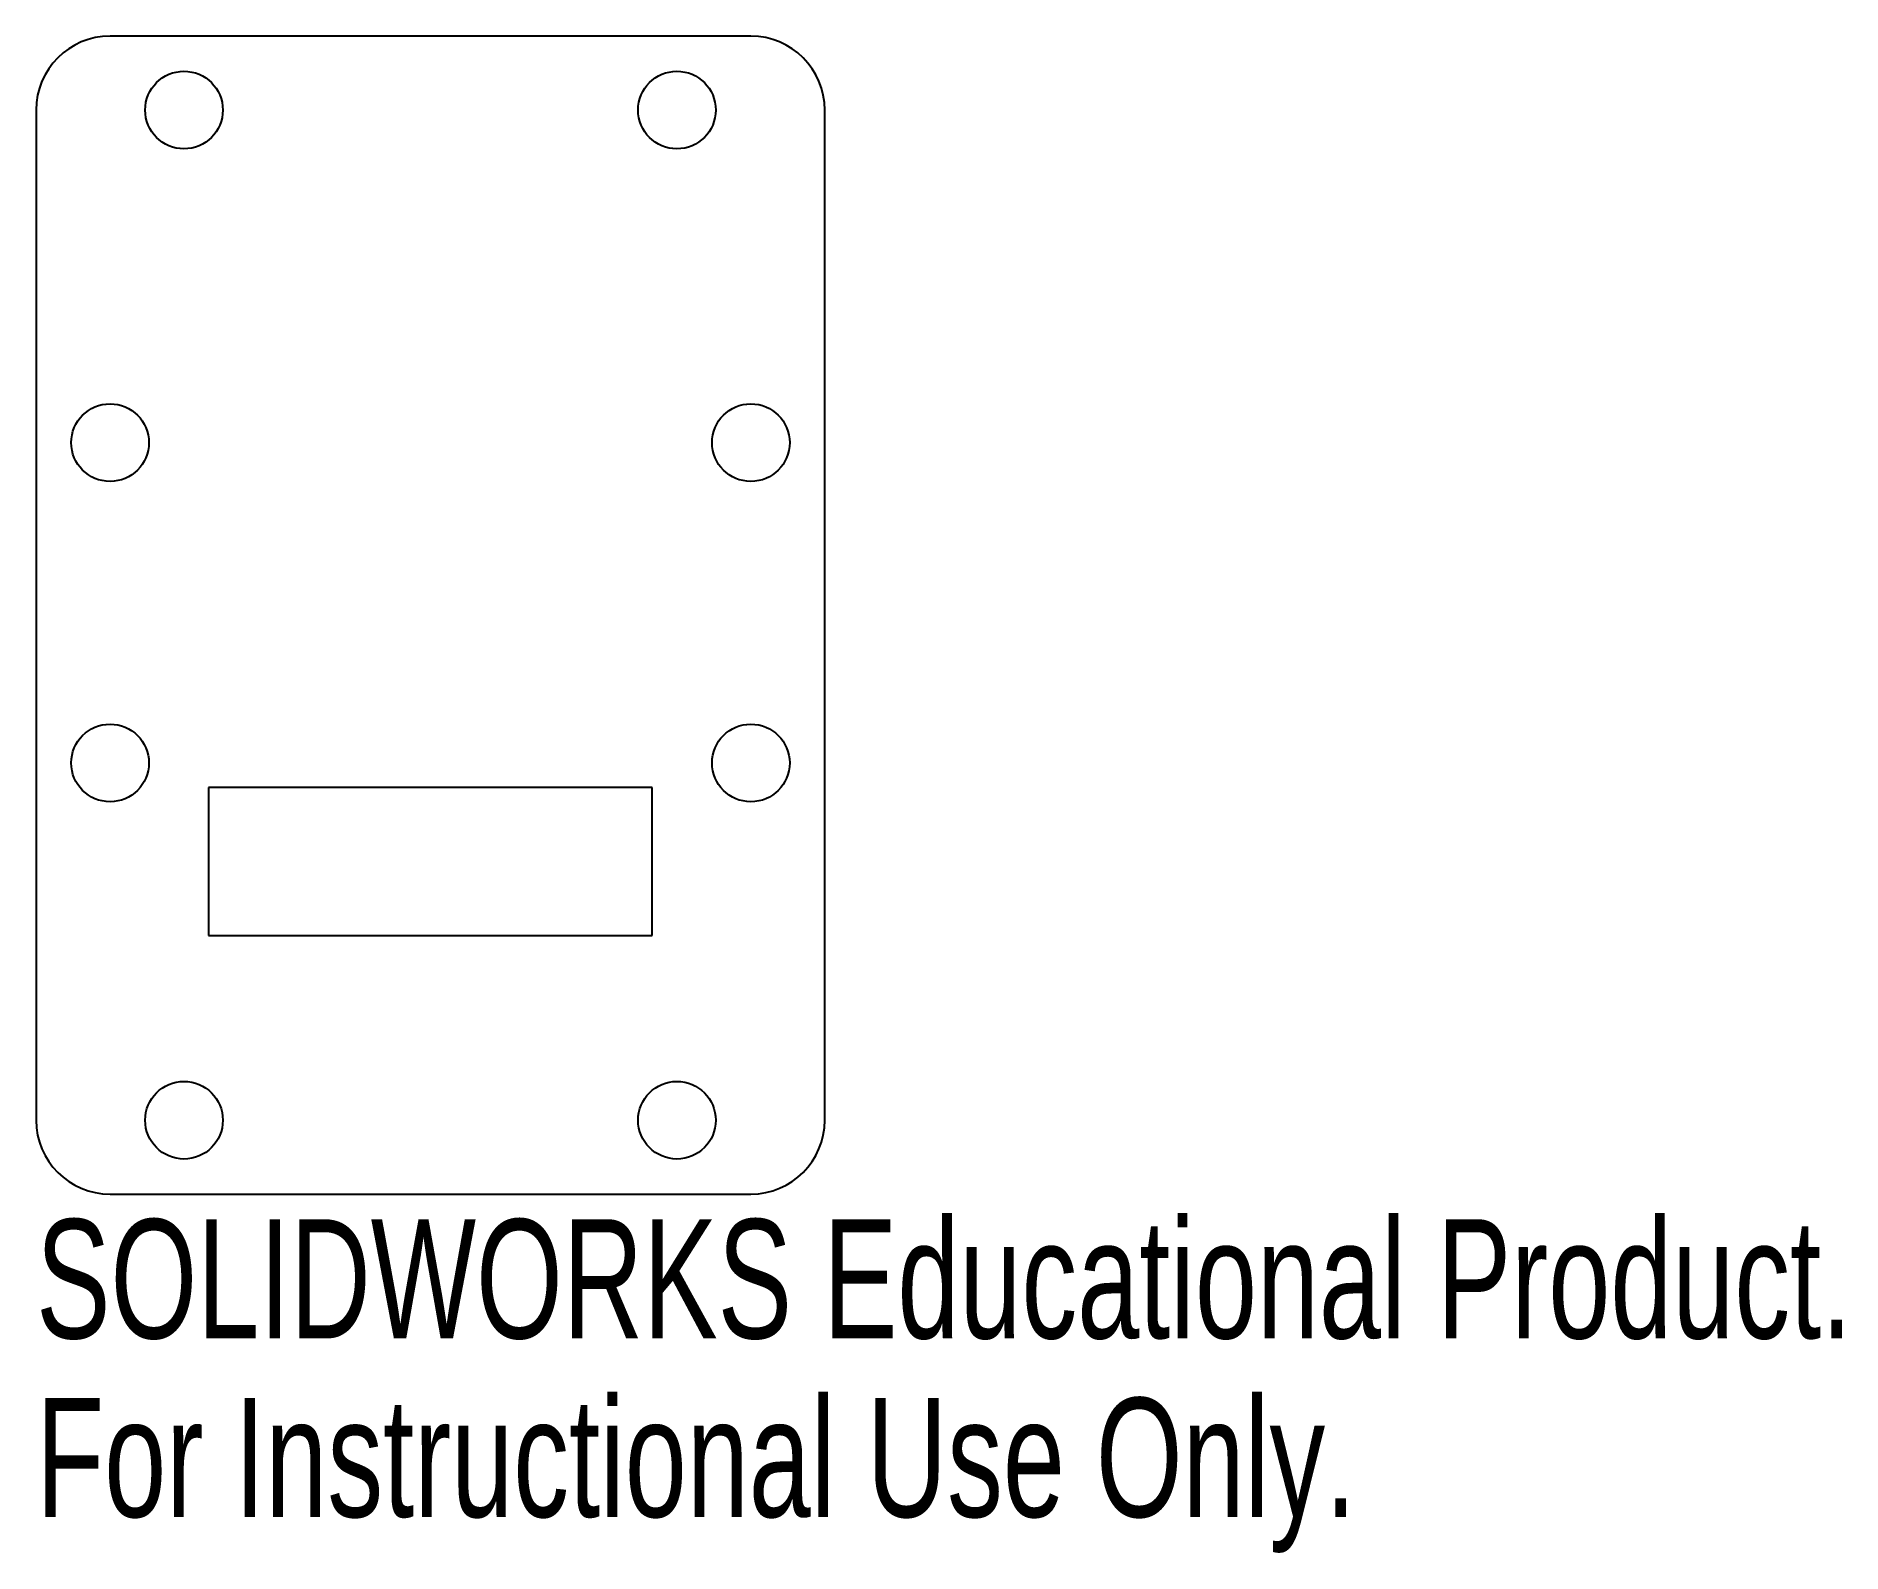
# Model space of a CAD drawing. Header units: millimetres. Extents: x -16 to 57.3, y -43.1 to 18.5.
import ezdxf

# ---------------------------------------------------------------- set-up
doc = ezdxf.new("R2010")
doc.units = ezdxf.units.MM
doc.styles.add('SLDTEXTSTYLE0', font='TXT', dxfattribs={"width": 0.7})

msp = doc.modelspace()

# ---------------------------------------------------------------- linework, layer by layer
at = {"color": 7, "linetype": 'Continuous', "lineweight": 25}
for p, q in [((13, 18.5), (-13, 18.5)), ((-16, 15.5), (-16, -25.5)), ((16, -25.5), (16, 15.5)), ((-9, -12), (-9, -18)), ((9, -12), (-9, -12)), ((9, -18), (9, -12)), ((-9, -18), (9, -18)), ((-13, -28.5), (13, -28.5))]:
    msp.add_line(p, q, dxfattribs=at)
for centre in [(-10, 15.5), (10, 15.5), (-13, 2), (13, 2), (-13, -11), (13, -11), (-10, -25.5), (10, -25.5)]:
    msp.add_circle(centre, 1.575, dxfattribs=at)
for centre, start, end in [((-13, 15.5), 90, 180), ((13, 15.5), 0, 90), ((-13, -25.5), 180, 270), ((13, -25.5), 270, 0)]:
    msp.add_arc(centre, 3, start, end, dxfattribs=at)

# ---------------------------------------------------------------- texts
at = {"color": 7, "linetype": 'Continuous', "char_height": 4.83362, "attachment_point": 1, "style": 'SLDTEXTSTYLE0'}
for s, insert in [('SOLIDWORKS Educational Product.', (-16, -29.52)), ('For Instructional Use Only.', (-16, -36.77))]:
    msp.add_mtext(s, dxfattribs=dict(at, insert=insert))

doc.saveas('drawing.dxf')
